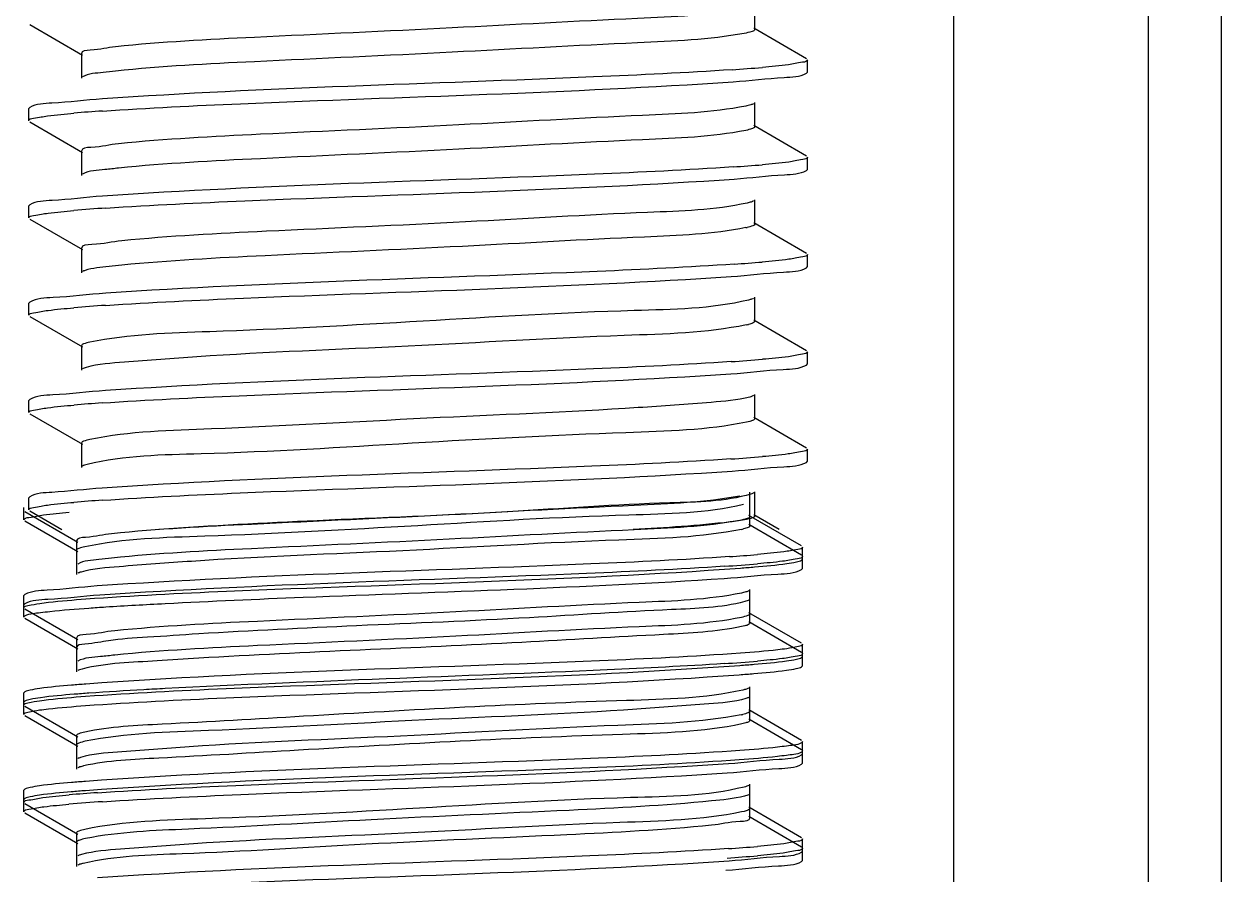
# Model space of a CAD drawing. Extents: x 27938 to 1507990, y 110129 to 923079.
# Drawn here: x 455312.2 to 455605.1, y 382603.8 to 382811.9 of the extents above; entities that cross this region are included whole.
import ezdxf

# ---------------------------------------------------------------- set-up
doc = ezdxf.new("R2010")
doc.units = 0
doc.header["$LTSCALE"] = 1000
doc.header["$MEASUREMENT"] = 0

msp = doc.modelspace()

# ---------------------------------------------------------------- linework, layer by layer
at = {"linetype": 'Continuous'}
for p, q in [((455539.58, 383675.04), (455539.58, 378934.02)), ((455587.2, 383675.04), (455587.2, 378934.02)), ((455605.06, 383675.04), (455605.06, 378934.02)), ((455490.97, 382810.54), (455490.97, 382816.5)), ((455313.58, 382811.77), (455326.5, 382804.29)), ((455503.63, 382803.36), (455490.71, 382810.84)), ((455326.24, 382804.59), (455326.24, 382798.64)), ((455503.86, 382800.12), (455503.86, 382803.1)), ((455503.86, 382800.12), (455503.86, 382803.1)), ((455503.63, 382799.86), (455503.86, 382800.12)), ((455313.58, 382791.46), (455313.35, 382791.19)), ((455313.35, 382788.22), (455313.35, 382791.19)), ((455313.35, 382788.22), (455313.35, 382791.19)), ((455490.97, 382786.73), (455490.97, 382792.68)), ((455313.58, 382787.96), (455326.5, 382780.47)), ((455503.63, 382779.55), (455490.71, 382787.03)), ((455326.24, 382780.78), (455326.24, 382774.82)), ((455503.86, 382776.31), (455503.86, 382779.29)), ((455503.86, 382776.31), (455503.86, 382779.29)), ((455503.63, 382776.05), (455503.86, 382776.31)), ((455490.97, 382762.92), (455490.97, 382768.87)), ((455313.58, 382767.64), (455313.35, 382767.38)), ((455313.35, 382764.41), (455313.35, 382767.38)), ((455313.35, 382764.41), (455313.35, 382767.38)), ((455313.58, 382764.14), (455326.5, 382756.66)), ((455503.63, 382755.74), (455490.71, 382763.22)), ((455326.24, 382756.96), (455326.24, 382751.01)), ((455503.86, 382752.5), (455503.86, 382755.48)), ((455503.86, 382752.5), (455503.86, 382755.48)), ((455503.63, 382752.24), (455503.86, 382752.5)), ((455490.97, 382739.1), (455490.97, 382745.06)), ((455313.58, 382743.83), (455313.35, 382743.57)), ((455313.35, 382740.59), (455313.35, 382743.57)), ((455313.35, 382740.59), (455313.35, 382743.57)), ((455313.58, 382740.33), (455326.5, 382732.85)), ((455503.63, 382731.92), (455490.71, 382739.41)), ((455326.24, 382733.15), (455326.24, 382727.2)), ((455503.86, 382728.69), (455503.86, 382731.66)), ((455503.86, 382728.69), (455503.86, 382731.66)), ((455503.63, 382728.43), (455503.86, 382728.69)), ((455490.97, 382715.29), (455490.97, 382721.24)), ((455313.58, 382720.02), (455313.35, 382719.76)), ((455313.35, 382716.78), (455313.35, 382719.76)), ((455313.35, 382716.78), (455313.35, 382719.76)), ((455313.58, 382716.52), (455326.5, 382709.04)), ((455503.63, 382708.11), (455490.71, 382715.59)), ((455489.76, 382714.64), (455488.95, 382714.45)), ((455326.24, 382709.34), (455326.24, 382703.38)), ((455503.86, 382704.87), (455503.86, 382707.85)), ((455503.63, 382704.61), (455503.86, 382704.87)), ((455313.58, 382696.2), (455313.35, 382695.94)), ((455313.35, 382692.97), (455313.35, 382695.94)), ((455313.35, 382692.97), (455313.35, 382695.94)), ((455489.78, 382691.33), (455489.78, 382697.29)), ((455489.78, 382689.06), (455489.78, 382695.01)), ((455490.97, 382691.48), (455490.97, 382697.43)), ((455312.16, 382690.54), (455312.16, 382693.52)), ((455312.16, 382690.54), (455312.16, 382693.52)), ((455312.39, 382692.56), (455325.31, 382685.08)), ((455313.58, 382692.71), (455321.45, 382688.15)), ((455502.44, 382684.15), (455489.52, 382691.64)), ((455496.98, 382688.15), (455490.71, 382691.78)), ((455312.39, 382690.28), (455325.31, 382682.8)), ((455490.03, 382690.9), (455488.97, 382690.64)), ((455502.44, 382681.87), (455489.52, 382689.36)), ((455325.05, 382685.38), (455325.05, 382679.43)), ((455325.05, 382683.1), (455325.05, 382677.15)), ((455502.67, 382680.92), (455502.67, 382683.89)), ((455502.44, 382680.66), (455502.67, 382680.92)), ((455502.67, 382678.64), (455502.67, 382681.61)), ((455502.67, 382678.64), (455502.67, 382681.61)), ((455502.44, 382678.38), (455502.67, 382678.64)), ((455312.39, 382672.25), (455312.16, 382671.99)), ((455312.16, 382669.01), (455312.16, 382671.99)), ((455312.16, 382669.01), (455312.16, 382671.99)), ((455489.78, 382667.52), (455489.78, 382673.47)), ((455489.78, 382665.24), (455489.78, 382671.2)), ((455312.39, 382669.97), (455312.16, 382669.71)), ((455312.16, 382666.73), (455312.16, 382669.71)), ((455312.16, 382666.73), (455312.16, 382669.71)), ((455312.39, 382668.75), (455325.31, 382661.27)), ((455312.39, 382666.47), (455325.31, 382658.99)), ((455502.44, 382660.34), (455489.52, 382667.82)), ((455502.44, 382658.06), (455489.52, 382665.54)), ((455488.53, 382664.58), (455487.75, 382664.4)), ((455325.05, 382661.57), (455325.05, 382655.62)), ((455502.67, 382657.1), (455502.67, 382660.08)), ((455502.67, 382657.1), (455502.67, 382660.08)), ((455325.05, 382659.29), (455325.05, 382653.34)), ((455502.44, 382656.84), (455502.67, 382657.1)), ((455502.67, 382654.82), (455502.67, 382657.8)), ((455502.67, 382654.82), (455502.67, 382657.8)), ((455502.44, 382654.56), (455502.67, 382654.82)), ((455312.39, 382648.43), (455312.16, 382648.17)), ((455312.16, 382645.2), (455312.16, 382648.17)), ((455312.16, 382645.2), (455312.16, 382648.17)), ((455489.78, 382643.71), (455489.78, 382649.66)), ((455312.39, 382646.16), (455312.16, 382645.89)), ((455312.16, 382642.92), (455312.16, 382645.89)), ((455312.16, 382642.92), (455312.16, 382645.89)), ((455312.39, 382644.94), (455325.31, 382637.45)), ((455489.78, 382641.43), (455489.78, 382647.38)), ((455312.39, 382642.66), (455325.31, 382635.18)), ((455502.44, 382636.53), (455489.52, 382644.01)), ((455488.8, 382640.85), (455487.78, 382640.59)), ((455502.44, 382634.25), (455489.52, 382641.73)), ((455325.05, 382637.76), (455325.05, 382631.8)), ((455502.67, 382633.29), (455502.67, 382636.27)), ((455502.67, 382633.29), (455502.67, 382636.27)), ((455325.05, 382635.48), (455325.05, 382629.52)), ((455502.44, 382633.03), (455502.67, 382633.29)), ((455502.67, 382631.01), (455502.67, 382633.99)), ((455502.67, 382631.01), (455502.67, 382633.99)), ((455502.44, 382630.75), (455502.67, 382631.01)), ((455312.39, 382624.62), (455312.16, 382624.36)), ((455312.16, 382621.38), (455312.16, 382624.36)), ((455312.16, 382621.38), (455312.16, 382624.36)), ((455489.78, 382619.9), (455489.78, 382625.85)), ((455312.39, 382622.34), (455312.16, 382622.08)), ((455312.16, 382619.11), (455312.16, 382622.08)), ((455312.16, 382619.11), (455312.16, 382622.08)), ((455489.78, 382617.62), (455489.78, 382623.57)), ((455312.39, 382621.12), (455325.31, 382613.64)), ((455312.39, 382618.84), (455325.31, 382611.36)), ((455488.37, 382619.19), (455487.72, 382619.05)), ((455502.44, 382612.72), (455489.52, 382620.2)), ((455502.44, 382610.44), (455489.52, 382617.92)), ((455325.05, 382613.94), (455325.05, 382607.99)), ((455325.05, 382611.66), (455325.05, 382605.71)), ((455502.67, 382609.48), (455502.67, 382612.45)), ((455502.67, 382607.2), (455502.67, 382610.18)), ((455502.67, 382607.2), (455502.67, 382610.18)), ((455502.44, 382609.22), (455502.67, 382609.48)), ((455502.44, 382606.94), (455502.67, 382607.2))]:
    msp.add_line(p, q, dxfattribs=at)
for centre, radius, start, end in [((455457.94, 383216.4), 416.6, 273.7824, 274.8062), ((455358.75, 382381.32), 410.18, 93.8281, 94.8033), ((455458.27, 383188.43), 412.43, 273.8103, 274.8058), ((455359.85, 382343.74), 423.99, 93.7358, 94.8048), ((455484.79, 382781.93), 20.28, 281.4289, 282.338), ((455458.62, 383160.33), 408.13, 273.8417, 274.8037), ((455359.74, 382321.33), 422.59, 93.7444, 94.8051), ((455485.43, 382755.16), 17.26, 281.5727, 283.5086), ((455457.65, 383148.69), 420.34, 273.7577, 274.8062), ((455358.63, 382311.46), 408.6, 93.8386, 94.8036), ((455457.52, 383126.52), 421.99, 273.7478, 274.8056), ((455358.73, 382286.39), 409.86, 93.8302, 94.8034), ((455484.16, 382705.49), 17.65, 281.5584, 283.3366), ((455457.44, 383088.66), 408.05, 273.842, 274.8039), ((455455.85, 383106.46), 428.18, 273.7147, 274.7998), ((455455.71, 383084.36), 429.9, 273.7049, 274.7979), ((455483.81, 382661.77), 19.31, 281.4817, 282.6766), ((455359.19, 382191.66), 430.8, 93.6991, 94.7988), ((455357.56, 382214.49), 410.18, 93.8281, 94.8033), ((455457.11, 383021.26), 412.1, 273.8126, 274.8057), ((455456.68, 383024.48), 417.61, 273.7817, 274.8013)]:
    msp.add_arc(centre, radius, start, end, dxfattribs=at)
for points, knots in [([(455488.37, 382815.54), (455479.79, 382813.96), (455455.83, 382813.05), (455415.94, 382810.78), (455373.34, 382808.89), (455345.88, 382807.49), (455334.59, 382806.31)], [0, 0, 0, 0, 0.169916, 0.464788, 0.779028, 1, 1, 1, 1]), ([(455488.37, 382809.59), (455479.79, 382808), (455455.83, 382807.1), (455415.94, 382804.82), (455373.34, 382802.94), (455345.88, 382801.54), (455334.59, 382800.36)], [0, 0, 0, 0, 0.169916, 0.464788, 0.779028, 1, 1, 1, 1]), ([(455490.96, 382810.54), (455490.96, 382810.27), (455489.77, 382809.88), (455489.02, 382809.71), (455488.37, 382809.59)], [0, 0, 0, 0, 0.287813, 1, 1, 1, 1]), ([(455334.59, 382806.31), (455332.5, 382806.09), (455330.53, 382805.47), (455326.24, 382805.35), (455326.24, 382804.59)], [0, 0, 0, 0, 0.733736, 1, 1, 1, 1]), ([(455503.86, 382803.1), (455503.86, 382802.67), (455501.55, 382802.38), (455500.39, 382802.07), (455499.23, 382801.92)], [0, 0, 0, 0, 0.271384, 1, 1, 1, 1]), ([(455334.59, 382800.36), (455333.57, 382800.25), (455330.89, 382799.86), (455327.99, 382799.8), (455326.5, 382798.94)], [0, 0, 0, 0, 0.373853, 1, 1, 1, 1]), ([(455485.43, 382800.7), (455474.13, 382799.94), (455422.77, 382797.48), (455371.35, 382796.28), (455331.35, 382793.56)], [0, 0, 0, 0, 0.220263, 1, 1, 1, 1]), ([(455331.37, 382790.59), (455342.62, 382791.35), (455394.06, 382793.83), (455445.56, 382795.03), (455485.68, 382797.74)], [0, 0, 0, 0, 0.219081, 1, 1, 1, 1]), ([(455485.68, 382797.74), (455489.84, 382798.03), (455495.66, 382798.83), (455502.01, 382798.93), (455503.63, 382799.86)], [0, 0, 0, 0, 0.690508, 1, 1, 1, 1]), ([(455331.35, 382793.56), (455327.24, 382793.28), (455321.47, 382792.48), (455315.18, 382792.38), (455313.58, 382791.46)], [0, 0, 0, 0, 0.690323, 1, 1, 1, 1]), ([(455488.76, 382791.8), (455480.48, 382790.15), (455456.91, 382789.35), (455417.4, 382787), (455374.62, 382785.16), (455346.86, 382783.74), (455335.33, 382782.57)], [0, 0, 0, 0, 0.164798, 0.457724, 0.773903, 1, 1, 1, 1]), ([(455490.7, 382792.38), (455490.48, 382792.25), (455489.83, 382792.04), (455489.17, 382791.89), (455488.76, 382791.8)], [0, 0, 0, 0, 0.388853, 1, 1, 1, 1]), ([(455313.35, 382788.22), (455313.35, 382788.65), (455315.64, 382788.94), (455316.8, 382789.25), (455317.96, 382789.4)], [0, 0, 0, 0, 0.271489, 1, 1, 1, 1]), ([(455488.76, 382785.85), (455480.48, 382784.19), (455456.91, 382783.4), (455417.4, 382781.05), (455374.62, 382779.2), (455346.86, 382777.78), (455335.33, 382776.62)], [0, 0, 0, 0, 0.164798, 0.457724, 0.773903, 1, 1, 1, 1]), ([(455490.96, 382786.73), (455490.96, 382786.49), (455489.97, 382786.11), (455489.32, 382785.96), (455488.76, 382785.85)], [0, 0, 0, 0, 0.292777, 1, 1, 1, 1]), ([(455335.33, 382782.57), (455333.06, 382782.34), (455330.93, 382781.66), (455326.24, 382781.6), (455326.25, 382780.78)], [0, 0, 0, 0, 0.734506, 1, 1, 1, 1]), ([(455335.33, 382776.62), (455334.21, 382776.51), (455331.3, 382776.08), (455328.12, 382776.06), (455326.5, 382775.12)], [0, 0, 0, 0, 0.375724, 1, 1, 1, 1]), ([(455485.68, 382776.91), (455474.4, 382776.14), (455422.96, 382773.67), (455371.46, 382772.48), (455331.37, 382769.75)], [0, 0, 0, 0, 0.219643, 1, 1, 1, 1]), ([(455503.86, 382779.29), (455503.86, 382778.86), (455501.58, 382778.57), (455500.42, 382778.26), (455499.27, 382778.11)], [0, 0, 0, 0, 0.271538, 1, 1, 1, 1]), ([(455332.22, 382766.83), (455343.56, 382767.59), (455394.8, 382770.04), (455446.11, 382771.23), (455485.96, 382773.95)], [0, 0, 0, 0, 0.221375, 1, 1, 1, 1]), ([(455485.96, 382773.95), (455490.05, 382774.23), (455495.79, 382775.02), (455502.03, 382775.13), (455503.63, 382776.05)], [0, 0, 0, 0, 0.690201, 1, 1, 1, 1]), ([(455331.37, 382769.75), (455327.25, 382769.47), (455321.48, 382768.67), (455315.19, 382768.56), (455313.58, 382767.64)], [0, 0, 0, 0, 0.690341, 1, 1, 1, 1]), ([(455489.13, 382768.07), (455481.16, 382766.32), (455457.97, 382765.67), (455418.85, 382763.22), (455375.91, 382761.42), (455347.86, 382759.98), (455336.1, 382758.84)], [0, 0, 0, 0, 0.159658, 0.450626, 0.768754, 1, 1, 1, 1]), ([(455490.7, 382768.57), (455490.51, 382768.46), (455489.99, 382768.27), (455489.45, 382768.14), (455489.13, 382768.07)], [0, 0, 0, 0, 0.39781, 1, 1, 1, 1]), ([(455313.35, 382764.41), (455313.35, 382764.85), (455315.71, 382765.13), (455316.89, 382765.45), (455318.08, 382765.6)], [0, 0, 0, 0, 0.271035, 1, 1, 1, 1]), ([(455488.81, 382762.05), (455480.66, 382760.4), (455457.38, 382759.61), (455418.24, 382757.27), (455375.57, 382755.44), (455347.76, 382754.01), (455336.1, 382752.88)], [0, 0, 0, 0, 0.163103, 0.454144, 0.77037, 1, 1, 1, 1]), ([(455490.96, 382762.92), (455490.96, 382762.71), (455490.16, 382762.35), (455489.6, 382762.22), (455489.13, 382762.11)], [0, 0, 0, 0, 0.298854, 1, 1, 1, 1]), ([(455336.1, 382758.84), (455333.64, 382758.6), (455331.34, 382757.84), (455326.24, 382757.85), (455326.25, 382756.96)], [0, 0, 0, 0, 0.735116, 1, 1, 1, 1]), ([(455485.96, 382753.11), (455474.8, 382752.35), (455423.55, 382749.88), (455372.25, 382748.66), (455332.22, 382746)], [0, 0, 0, 0, 0.2181, 1, 1, 1, 1]), ([(455503.86, 382755.48), (455503.86, 382755.04), (455501.58, 382754.76), (455500.43, 382754.45), (455499.29, 382754.3)], [0, 0, 0, 0, 0.271601, 1, 1, 1, 1]), ([(455327.12, 382751.56), (455327, 382751.53), (455326.79, 382751.45), (455326.59, 382751.36), (455326.5, 382751.31)], [0, 0, 0, 0, 0.563324, 1, 1, 1, 1]), ([(455336.1, 382752.88), (455335.06, 382752.78), (455332.06, 382752.44), (455329.01, 382752.16), (455327.12, 382751.56)], [0, 0, 0, 0, 0.345444, 1, 1, 1, 1]), ([(455485.19, 382750.09), (455489.46, 382750.37), (455495.44, 382751.2), (455501.97, 382751.28), (455503.63, 382752.24)], [0, 0, 0, 0, 0.690998, 1, 1, 1, 1]), ([(455332.14, 382743.01), (455343.37, 382743.76), (455394.39, 382746.21), (455445.47, 382747.43), (455485.19, 382750.09)], [0, 0, 0, 0, 0.220392, 1, 1, 1, 1]), ([(455332.22, 382746), (455327.9, 382745.71), (455321.86, 382744.87), (455315.26, 382744.79), (455313.58, 382743.83)], [0, 0, 0, 0, 0.691204, 1, 1, 1, 1]), ([(455489.46, 382744.33), (455480.36, 382742.13), (455453.48, 382741.82), (455409.67, 382739.09), (455365.31, 382736.64), (455337.88, 382736), (455328.25, 382733.99)], [0, 0, 0, 0, 0.173919, 0.493974, 0.817428, 1, 1, 1, 1]), ([(455490.7, 382744.76), (455490.55, 382744.67), (455490.14, 382744.51), (455489.71, 382744.39), (455489.46, 382744.33)], [0, 0, 0, 0, 0.408003, 1, 1, 1, 1]), ([(455313.35, 382740.59), (455313.35, 382741.04), (455315.7, 382741.31), (455316.88, 382741.64), (455318.06, 382741.79)], [0, 0, 0, 0, 0.271101, 1, 1, 1, 1]), ([(455490.96, 382739.1), (455490.96, 382738.93), (455490.33, 382738.59), (455489.84, 382738.47), (455489.46, 382738.38)], [0, 0, 0, 0, 0.306365, 1, 1, 1, 1]), ([(455488.89, 382738.25), (455479.09, 382736.23), (455451.28, 382735.63), (455406.61, 382732.82), (455365.74, 382731.38), (455339.55, 382729.33), (455330.41, 382728.67), (455327.38, 382727.83)], [0, 0, 0, 0, 0.185394, 0.511906, 0.831666, 0.941677, 1, 1, 1, 1]), ([(455328.25, 382733.99), (455327.74, 382733.88), (455327.14, 382733.75), (455326.25, 382733.37), (455326.25, 382733.15)], [0, 0, 0, 0, 0.705027, 1, 1, 1, 1]), ([(455503.86, 382731.66), (455503.86, 382731.22), (455501.53, 382730.94), (455500.36, 382730.62), (455499.19, 382730.47)], [0, 0, 0, 0, 0.271246, 1, 1, 1, 1]), ([(455327.38, 382727.83), (455327.21, 382727.78), (455326.91, 382727.69), (455326.62, 382727.57), (455326.5, 382727.5)], [0, 0, 0, 0, 0.577171, 1, 1, 1, 1]), ([(455485.19, 382729.25), (455473.98, 382728.5), (455422.97, 382726.05), (455371.89, 382724.83), (455332.14, 382722.18)], [0, 0, 0, 0, 0.219978, 1, 1, 1, 1]), ([(455485.1, 382726.27), (455489.39, 382726.55), (455495.4, 382727.39), (455501.96, 382727.47), (455503.63, 382728.43)], [0, 0, 0, 0, 0.691085, 1, 1, 1, 1]), ([(455331.27, 382719.14), (455342.45, 382719.9), (455393.73, 382722.38), (455445.06, 382723.59), (455485.1, 382726.27)], [0, 0, 0, 0, 0.218278, 1, 1, 1, 1]), ([(455332.14, 382722.18), (455327.84, 382721.89), (455321.82, 382721.06), (455315.25, 382720.98), (455313.58, 382720.02)], [0, 0, 0, 0, 0.691128, 1, 1, 1, 1]), ([(455490.7, 382720.94), (455490.58, 382720.87), (455490.27, 382720.74), (455489.95, 382720.65), (455489.76, 382720.59)], [0, 0, 0, 0, 0.419644, 1, 1, 1, 1]), ([(455313.35, 382716.78), (455313.35, 382717.21), (455315.63, 382717.5), (455316.78, 382717.81), (455317.93, 382717.96)], [0, 0, 0, 0, 0.271575, 1, 1, 1, 1]), ([(455489.76, 382720.59), (455486.69, 382719.77), (455477.5, 382719.09), (455451.25, 382717.06), (455410.39, 382715.61), (455365.8, 382712.81), (455338.06, 382712.21), (455328.3, 382710.19)], [0, 0, 0, 0, 0.059025, 0.169477, 0.489312, 0.815208, 1, 1, 1, 1]), ([(455490.96, 382715.29), (455490.96, 382715.14), (455490.47, 382714.83), (455490.07, 382714.72), (455489.76, 382714.64)], [0, 0, 0, 0, 0.315715, 1, 1, 1, 1]), ([(455488.95, 382714.45), (455479.29, 382712.43), (455451.79, 382711.79), (455407.34, 382709.36), (455363.56, 382706.58), (455336.71, 382706.33), (455327.67, 382704.09)], [0, 0, 0, 0, 0.183095, 0.50716, 0.827184, 1, 1, 1, 1]), ([(455328.3, 382710.19), (455327.78, 382710.08), (455327.16, 382709.94), (455326.25, 382709.56), (455326.25, 382709.34)], [0, 0, 0, 0, 0.705588, 1, 1, 1, 1]), ([(455503.86, 382707.85), (455503.86, 382707.41), (455501.52, 382707.13), (455500.34, 382706.81), (455499.16, 382706.66)], [0, 0, 0, 0, 0.271149, 1, 1, 1, 1]), ([(455327.67, 382704.09), (455327.44, 382704.03), (455327.04, 382703.92), (455326.65, 382703.77), (455326.51, 382703.69)], [0, 0, 0, 0, 0.589215, 1, 1, 1, 1]), ([(455485.1, 382705.43), (455473.78, 382704.67), (455422.5, 382702.22), (455371.16, 382701.02), (455331.27, 382698.31)], [0, 0, 0, 0, 0.221088, 1, 1, 1, 1]), ([(455485.42, 382702.47), (455489.63, 382702.76), (455495.54, 382703.58), (455501.99, 382703.67), (455503.63, 382704.61)], [0, 0, 0, 0, 0.690779, 1, 1, 1, 1]), ([(455331.35, 382695.33), (455342.57, 382696.1), (455393.93, 382698.57), (455445.34, 382699.78), (455485.42, 382702.47)], [0, 0, 0, 0, 0.218769, 1, 1, 1, 1]), ([(455331.27, 382698.31), (455327.18, 382698.03), (455321.44, 382697.23), (455315.18, 382697.12), (455313.58, 382696.2)], [0, 0, 0, 0, 0.690244, 1, 1, 1, 1]), ([(455487.3, 382696.36), (455478.81, 382694.75), (455454.97, 382693.88), (455415.2, 382691.58), (455372.54, 382689.71), (455344.98, 382688.3), (455333.62, 382687.13)], [0, 0, 0, 0, 0.168355, 0.462634, 0.777465, 1, 1, 1, 1]), ([(455490.03, 382696.86), (455483.67, 382694.92), (455463.45, 382694.8), (455428.32, 382692.08), (455386.53, 382690.55), (455358.07, 382689.08), (455345.17, 382688.15)], [0, 0, 0, 0, 0.137438, 0.410761, 0.732679, 1, 1, 1, 1]), ([(455490.71, 382697.13), (455490.61, 382697.08), (455490.39, 382696.98), (455490.16, 382696.9), (455490.03, 382696.86)], [0, 0, 0, 0, 0.433013, 1, 1, 1, 1]), ([(455312.16, 382690.54), (455312.16, 382690.99), (455314.55, 382691.27), (455315.74, 382691.6), (455316.94, 382691.75)], [0, 0, 0, 0, 0.270914, 1, 1, 1, 1]), ([(455313.35, 382692.97), (455313.35, 382693.4), (455315.64, 382693.69), (455316.8, 382694), (455317.95, 382694.15)], [0, 0, 0, 0, 0.271506, 1, 1, 1, 1]), ([(455488.23, 382694.27), (455479.09, 382692.09), (455452.19, 382691.75), (455408.37, 382689.04), (455364.06, 382686.59), (455336.67, 382685.95), (455327.06, 382683.94)], [0, 0, 0, 0, 0.174525, 0.494592, 0.817709, 1, 1, 1, 1]), ([(455487.3, 382690.4), (455478.81, 382688.8), (455454.97, 382687.92), (455415.2, 382685.63), (455372.54, 382683.75), (455344.98, 382682.35), (455333.62, 382681.17)], [0, 0, 0, 0, 0.168355, 0.462634, 0.777465, 1, 1, 1, 1]), ([(455488.97, 382690.64), (455487.64, 382690.36), (455478.41, 382689.14), (455469.11, 382688.62), (455461.19, 382688.15)], [0, 0, 0, 0, 0.146271, 1, 1, 1, 1]), ([(455489.78, 382691.33), (455489.77, 382691.08), (455488.64, 382690.69), (455487.93, 382690.52), (455487.3, 382690.4)], [0, 0, 0, 0, 0.289227, 1, 1, 1, 1]), ([(455489.77, 382689.06), (455489.77, 382688.88), (455489.12, 382688.53), (455488.62, 382688.41), (455488.23, 382688.32)], [0, 0, 0, 0, 0.305231, 1, 1, 1, 1]), ([(455490.96, 382691.48), (455490.96, 382691.35), (455490.6, 382691.08), (455490.27, 382690.98), (455490.03, 382690.9)], [0, 0, 0, 0, 0.327438, 1, 1, 1, 1]), ([(455333.62, 382687.13), (455331.48, 382686.9), (455329.46, 382686.26), (455325.05, 382686.16), (455325.06, 382685.38)], [0, 0, 0, 0, 0.733984, 1, 1, 1, 1]), ([(455487.69, 382688.2), (455477.87, 382686.18), (455450.02, 382685.57), (455405.31, 382682.76), (455364.42, 382681.34), (455338.27, 382679.27), (455329.16, 382678.62), (455326.15, 382677.77)], [0, 0, 0, 0, 0.185736, 0.512591, 0.832304, 0.942068, 1, 1, 1, 1]), ([(455327.06, 382683.94), (455326.55, 382683.83), (455325.95, 382683.7), (455325.06, 382683.32), (455325.06, 382683.1)], [0, 0, 0, 0, 0.704981, 1, 1, 1, 1]), ([(455502.67, 382683.89), (455502.67, 382683.46), (455500.4, 382683.18), (455499.25, 382682.86), (455498.1, 382682.71)], [0, 0, 0, 0, 0.271618, 1, 1, 1, 1]), ([(455333.62, 382681.17), (455332.58, 382681.06), (455329.83, 382680.66), (455326.84, 382680.61), (455325.31, 382679.73)], [0, 0, 0, 0, 0.374443, 1, 1, 1, 1]), ([(455484.78, 382681.53), (455473.5, 382680.76), (455421.93, 382678.28), (455370.3, 382677.09), (455330.08, 382674.35)], [0, 0, 0, 0, 0.219056, 1, 1, 1, 1]), ([(455502.67, 382681.61), (455502.67, 382681.16), (455500.24, 382680.89), (455499.02, 382680.55), (455497.8, 382680.4)], [0, 0, 0, 0, 0.270633, 1, 1, 1, 1]), ([(455498.78, 382679.83), (455499.58, 382679.94), (455500.8, 382680.16), (455502.05, 382680.43), (455502.44, 382680.66)], [0, 0, 0, 0, 0.643343, 1, 1, 1, 1]), ([(455326.15, 382677.77), (455325.99, 382677.72), (455325.7, 382677.63), (455325.43, 382677.51), (455325.32, 382677.45)], [0, 0, 0, 0, 0.575377, 1, 1, 1, 1]), ([(455327.3, 382671.18), (455338.77, 382672.02), (455392.15, 382674.62), (455445.62, 382675.68), (455487.45, 382678.74)], [0, 0, 0, 0, 0.215167, 1, 1, 1, 1]), ([(455483.59, 382679.17), (455472.34, 382678.43), (455421.39, 382675.99), (455370.39, 382674.77), (455330.76, 382672.12)], [0, 0, 0, 0, 0.221096, 1, 1, 1, 1]), ([(455483.49, 382676.19), (455487.88, 382676.48), (455494.03, 382677.33), (455500.74, 382677.4), (455502.44, 382678.38)], [0, 0, 0, 0, 0.691433, 1, 1, 1, 1]), ([(455487.45, 382678.74), (455488.62, 382678.83), (455492.4, 382679.13), (455496.18, 382679.46), (455498.78, 382679.83)], [0, 0, 0, 0, 0.307404, 1, 1, 1, 1]), ([(455330.08, 382674.35), (455325.99, 382674.07), (455320.25, 382673.27), (455313.99, 382673.16), (455312.39, 382672.25)], [0, 0, 0, 0, 0.69024, 1, 1, 1, 1]), ([(455346.7, 382670.07), (455357.95, 382670.65), (455403.55, 382672.67), (455449.19, 382673.92), (455483.49, 382676.19)], [0, 0, 0, 0, 0.246725, 1, 1, 1, 1]), ([(455330.76, 382672.12), (455326.5, 382671.83), (455320.55, 382671.01), (455314.05, 382670.92), (455312.39, 382669.97)], [0, 0, 0, 0, 0.690899, 1, 1, 1, 1]), ([(455316.02, 382670.09), (455316.74, 382670.19), (455320.49, 382670.65), (455324.25, 382670.95), (455327.3, 382671.18)], [0, 0, 0, 0, 0.191294, 1, 1, 1, 1]), ([(455487.69, 382672.62), (455479.5, 382670.94), (455456.05, 382670.18), (455416.65, 382667.8), (455373.83, 382665.97), (455345.97, 382664.54), (455334.37, 382663.39)], [0, 0, 0, 0, 0.163231, 0.45556, 0.772333, 1, 1, 1, 1]), ([(455489.51, 382673.17), (455489.3, 382673.05), (455488.69, 382672.84), (455488.07, 382672.7), (455487.69, 382672.62)], [0, 0, 0, 0, 0.391472, 1, 1, 1, 1]), ([(455312.16, 382669.01), (455312.16, 382669.38), (455314.06, 382669.7), (455315.05, 382669.96), (455316.02, 382670.09)], [0, 0, 0, 0, 0.274518, 1, 1, 1, 1]), ([(455316.23, 382667.84), (455316.98, 382667.95), (455320.92, 382668.42), (455324.88, 382668.72), (455328.08, 382668.95)], [0, 0, 0, 0, 0.191301, 1, 1, 1, 1]), ([(455328.08, 382668.95), (455329.44, 382669.05), (455335.65, 382669.47), (455341.85, 382669.81), (455346.7, 382670.07)], [0, 0, 0, 0, 0.219258, 1, 1, 1, 1]), ([(455488.53, 382670.54), (455482.72, 382668.99), (455464.93, 382668.48), (455433.4, 382666.24), (455394.76, 382664.73), (455367.79, 382663.39), (455354.92, 382662.62)], [0, 0, 0, 0, 0.134666, 0.394603, 0.711038, 1, 1, 1, 1]), ([(455489.52, 382670.89), (455489.39, 382670.82), (455489.06, 382670.69), (455488.73, 382670.59), (455488.53, 382670.54)], [0, 0, 0, 0, 0.417945, 1, 1, 1, 1]), ([(455312.16, 382666.73), (455312.16, 382666.86), (455313.62, 382667.76), (455314.94, 382667.66), (455316.23, 382667.84)], [0, 0, 0, 0, 0.088423, 1, 1, 1, 1]), ([(455487.69, 382666.67), (455479.5, 382664.98), (455456.05, 382664.23), (455416.65, 382661.85), (455373.83, 382660.02), (455345.97, 382658.59), (455334.37, 382657.44)], [0, 0, 0, 0, 0.163231, 0.45556, 0.772333, 1, 1, 1, 1]), ([(455489.78, 382667.52), (455489.77, 382667.3), (455488.84, 382666.92), (455488.22, 382666.78), (455487.69, 382666.67)], [0, 0, 0, 0, 0.294502, 1, 1, 1, 1]), ([(455489.77, 382665.24), (455489.77, 382665.09), (455489.27, 382664.77), (455488.85, 382664.67), (455488.53, 382664.58)], [0, 0, 0, 0, 0.314301, 1, 1, 1, 1]), ([(455334.37, 382663.39), (455332.05, 382663.16), (455329.86, 382662.45), (455325.05, 382662.41), (455325.06, 382661.57)], [0, 0, 0, 0, 0.734699, 1, 1, 1, 1]), ([(455354.92, 382662.62), (455350.73, 382662.37), (455343.59, 382661.83), (455333.62, 382661.28), (455329.02, 382660.18), (455325.06, 382660.01), (455325.06, 382659.29)], [0, 0, 0, 0, 0.417623, 0.73271, 0.928797, 1, 1, 1, 1]), ([(455487.75, 382664.4), (455481.49, 382663.1), (455463.45, 382662.26), (455419.25, 382659.52), (455381.26, 382658.24), (455354.92, 382656.67)], [0, 0, 0, 0, 0.144135, 0.405017, 1, 1, 1, 1]), ([(455502.67, 382660.08), (455502.67, 382659.71), (455500.76, 382659.39), (455499.76, 382659.13), (455498.78, 382658.99)], [0, 0, 0, 0, 0.274374, 1, 1, 1, 1]), ([(455334.37, 382657.44), (455333.23, 382657.32), (455330.23, 382656.89), (455326.97, 382656.88), (455325.32, 382655.92)], [0, 0, 0, 0, 0.376256, 1, 1, 1, 1]), ([(455354.92, 382656.67), (455351.53, 382656.47), (455342.04, 382655.73), (455332.39, 382655.53), (455326.44, 382654.03)], [0, 0, 0, 0, 0.356375, 1, 1, 1, 1]), ([(455487.45, 382657.91), (455475.97, 382657.07), (455422.58, 382654.46), (455369.11, 382653.42), (455327.3, 382650.34)], [0, 0, 0, 0, 0.215475, 1, 1, 1, 1]), ([(455498.78, 382658.99), (455498.06, 382658.89), (455494.3, 382658.43), (455490.51, 382658.13), (455487.45, 382657.91)], [0, 0, 0, 0, 0.191409, 1, 1, 1, 1]), ([(455502.67, 382657.8), (455502.67, 382657.34), (455500.21, 382657.07), (455498.98, 382656.73), (455497.75, 382656.58)], [0, 0, 0, 0, 0.270505, 1, 1, 1, 1]), ([(455498.74, 382656.01), (455499.55, 382656.12), (455500.78, 382656.34), (455502.05, 382656.62), (455502.44, 382656.84)], [0, 0, 0, 0, 0.643758, 1, 1, 1, 1]), ([(455326.44, 382654.03), (455326.21, 382653.98), (455325.83, 382653.87), (455325.46, 382653.72), (455325.32, 382653.64)], [0, 0, 0, 0, 0.58755, 1, 1, 1, 1]), ([(455327.25, 382647.36), (455338.7, 382648.2), (455392.06, 382650.81), (455445.49, 382651.87), (455487.32, 382654.92)], [0, 0, 0, 0, 0.214881, 1, 1, 1, 1]), ([(455483.49, 382655.35), (455473.95, 382654.72), (455428.36, 382652.49), (455382.73, 382651.09), (455346.7, 382649.23)], [0, 0, 0, 0, 0.209609, 1, 1, 1, 1]), ([(455487.19, 382652.63), (455488.38, 382652.72), (455492.22, 382653.02), (455496.06, 382653.36), (455498.71, 382653.73)], [0, 0, 0, 0, 0.307278, 1, 1, 1, 1]), ([(455487.32, 382654.92), (455488.49, 382655.01), (455492.31, 382655.31), (455496.12, 382655.64), (455498.74, 382656.01)], [0, 0, 0, 0, 0.307307, 1, 1, 1, 1]), ([(455498.71, 382653.73), (455499.52, 382653.84), (455500.77, 382654.06), (455502.05, 382654.34), (455502.44, 382654.56)], [0, 0, 0, 0, 0.644096, 1, 1, 1, 1]), ([(455327.21, 382645.08), (455338.64, 382645.92), (455391.97, 382648.52), (455445.38, 382649.59), (455487.19, 382652.63)], [0, 0, 0, 0, 0.21463, 1, 1, 1, 1]), ([(455316.02, 382649.26), (455315.23, 382649.14), (455314.02, 382648.93), (455312.78, 382648.66), (455312.39, 382648.43)], [0, 0, 0, 0, 0.643047, 1, 1, 1, 1]), ([(455327.3, 382650.34), (455326.14, 382650.25), (455322.38, 382649.96), (455318.61, 382649.62), (455316.02, 382649.26)], [0, 0, 0, 0, 0.307527, 1, 1, 1, 1]), ([(455328.08, 382648.12), (455326.86, 382648.03), (455322.91, 382647.73), (455318.95, 382647.38), (455316.23, 382647.01)], [0, 0, 0, 0, 0.307563, 1, 1, 1, 1]), ([(455488.04, 382648.88), (455478.76, 382646.79), (455442.59, 382646.06), (455395.38, 382643.32), (455351.24, 382640.74), (455333.27, 382639.9), (455327.05, 382638.59)], [0, 0, 0, 0, 0.176934, 0.667357, 0.8818, 1, 1, 1, 1]), ([(455346.7, 382649.23), (455344.97, 382649.14), (455338.76, 382648.81), (455332.55, 382648.44), (455328.08, 382648.12)], [0, 0, 0, 0, 0.279122, 1, 1, 1, 1]), ([(455489.52, 382649.36), (455489.34, 382649.26), (455488.85, 382649.08), (455488.35, 382648.95), (455488.04, 382648.88)], [0, 0, 0, 0, 0.400787, 1, 1, 1, 1]), ([(455312.16, 382645.2), (455312.16, 382645.57), (455314.05, 382645.89), (455315.04, 382646.14), (455316.01, 382646.28)], [0, 0, 0, 0, 0.274578, 1, 1, 1, 1]), ([(455316.23, 382647.01), (455315.39, 382646.89), (455314.11, 382646.67), (455312.8, 382646.39), (455312.39, 382646.16)], [0, 0, 0, 0, 0.645001, 1, 1, 1, 1]), ([(455316, 382644), (455316.71, 382644.1), (455320.44, 382644.56), (455324.18, 382644.85), (455327.21, 382645.08)], [0, 0, 0, 0, 0.191274, 1, 1, 1, 1]), ([(455316.01, 382646.28), (455316.72, 382646.38), (455320.46, 382646.84), (455324.21, 382647.14), (455327.25, 382647.36)], [0, 0, 0, 0, 0.191288, 1, 1, 1, 1]), ([(455488.8, 382646.8), (455485.87, 382645.92), (455476.85, 382645.31), (455450.83, 382643.2), (455409.9, 382641.79), (455365.05, 382638.98), (455337.07, 382638.36), (455327.17, 382636.34)], [0, 0, 0, 0, 0.056631, 0.165562, 0.48509, 0.813078, 1, 1, 1, 1]), ([(455489.52, 382647.08), (455489.42, 382647.03), (455489.18, 382646.92), (455488.94, 382646.84), (455488.8, 382646.8)], [0, 0, 0, 0, 0.430757, 1, 1, 1, 1]), ([(455312.16, 382642.92), (455312.16, 382643.29), (455314.04, 382643.61), (455315.04, 382643.86), (455316, 382644)], [0, 0, 0, 0, 0.274628, 1, 1, 1, 1]), ([(455487.65, 382642.85), (455477.75, 382640.83), (455449.73, 382640.21), (455404.85, 382637.39), (455363.91, 382635.99), (455337.92, 382633.87), (455328.92, 382633.26), (455326.01, 382632.38)], [0, 0, 0, 0, 0.18717, 0.515415, 0.834912, 0.94366, 1, 1, 1, 1]), ([(455489.78, 382643.71), (455489.77, 382643.51), (455489.02, 382643.16), (455488.48, 382643.03), (455488.04, 382642.93)], [0, 0, 0, 0, 0.30098, 1, 1, 1, 1]), ([(455487.78, 382640.59), (455478.23, 382638.59), (455441.79, 382637.67), (455394.32, 382635.1), (455350.45, 382632.41), (455332.77, 382631.66), (455326.76, 382630.3)], [0, 0, 0, 0, 0.181368, 0.673276, 0.885489, 1, 1, 1, 1]), ([(455489.77, 382641.43), (455489.78, 382641.3), (455489.4, 382641.02), (455489.05, 382640.92), (455488.8, 382640.85)], [0, 0, 0, 0, 0.32566, 1, 1, 1, 1]), ([(455327.05, 382638.59), (455326.54, 382638.48), (455325.94, 382638.35), (455325.06, 382637.97), (455325.06, 382637.76)], [0, 0, 0, 0, 0.704878, 1, 1, 1, 1]), ([(455327.17, 382636.34), (455326.64, 382636.23), (455326.01, 382636.09), (455325.06, 382635.7), (455325.06, 382635.48)], [0, 0, 0, 0, 0.706338, 1, 1, 1, 1]), ([(455502.67, 382636.27), (455502.67, 382636.14), (455501.27, 382635.26), (455499.98, 382635.35), (455498.74, 382635.18)], [0, 0, 0, 0, 0.08904, 1, 1, 1, 1]), ([(455487.32, 382634.09), (455475.82, 382633.25), (455422.46, 382630.65), (455369.02, 382629.6), (455327.25, 382626.52)], [0, 0, 0, 0, 0.215876, 1, 1, 1, 1]), ([(455484.51, 382630.91), (455488.66, 382631.19), (455494.48, 382632), (455500.82, 382632.1), (455502.44, 382633.03)], [0, 0, 0, 0, 0.690486, 1, 1, 1, 1]), ([(455498.74, 382635.18), (455498.02, 382635.07), (455494.22, 382634.61), (455490.4, 382634.31), (455487.32, 382634.09)], [0, 0, 0, 0, 0.191489, 1, 1, 1, 1]), ([(455502.67, 382633.99), (455502.67, 382633.86), (455501.26, 382632.98), (455499.96, 382633.07), (455498.71, 382632.89)], [0, 0, 0, 0, 0.088878, 1, 1, 1, 1]), ([(455326.01, 382632.38), (455325.87, 382632.34), (455325.64, 382632.26), (455325.41, 382632.16), (455325.32, 382632.1)], [0, 0, 0, 0, 0.567761, 1, 1, 1, 1]), ([(455326.76, 382630.3), (455326.46, 382630.23), (455325.97, 382630.1), (455325.49, 382629.93), (455325.32, 382629.83)], [0, 0, 0, 0, 0.598372, 1, 1, 1, 1]), ([(455487.19, 382631.8), (455475.68, 382630.96), (455422.35, 382628.36), (455368.94, 382627.32), (455327.21, 382624.24)], [0, 0, 0, 0, 0.216262, 1, 1, 1, 1]), ([(455330.18, 382623.75), (455341.44, 382624.52), (455392.88, 382627), (455444.39, 382628.19), (455484.51, 382630.91)], [0, 0, 0, 0, 0.219101, 1, 1, 1, 1]), ([(455484.22, 382628.61), (455488.44, 382628.9), (455494.35, 382629.72), (455500.8, 382629.81), (455502.44, 382630.75)], [0, 0, 0, 0, 0.69074, 1, 1, 1, 1]), ([(455498.71, 382632.89), (455497.98, 382632.79), (455494.15, 382632.33), (455490.3, 382632.02), (455487.19, 382631.8)], [0, 0, 0, 0, 0.191503, 1, 1, 1, 1]), ([(455331.4, 382621.56), (455342.67, 382622.3), (455393.62, 382624.74), (455444.62, 382625.95), (455484.22, 382628.61)], [0, 0, 0, 0, 0.221595, 1, 1, 1, 1]), ([(455316.01, 382625.44), (455315.22, 382625.33), (455314.01, 382625.12), (455312.78, 382624.84), (455312.39, 382624.62)], [0, 0, 0, 0, 0.642914, 1, 1, 1, 1]), ([(455327.21, 382624.24), (455326.06, 382624.16), (455322.32, 382623.86), (455318.57, 382623.53), (455316, 382623.16)], [0, 0, 0, 0, 0.307554, 1, 1, 1, 1]), ([(455327.25, 382626.52), (455326.1, 382626.44), (455322.34, 382626.14), (455318.59, 382625.81), (455316.01, 382625.44)], [0, 0, 0, 0, 0.307545, 1, 1, 1, 1]), ([(455488.37, 382625.15), (455479.34, 382622.89), (455452.5, 382622.67), (455408.72, 382619.88), (455364.26, 382617.44), (455336.74, 382616.8), (455327.08, 382614.78)], [0, 0, 0, 0, 0.172561, 0.492576, 0.816781, 1, 1, 1, 1]), ([(455489.52, 382625.55), (455489.37, 382625.46), (455488.99, 382625.31), (455488.6, 382625.2), (455488.37, 382625.15)], [0, 0, 0, 0, 0.411412, 1, 1, 1, 1]), ([(455312.16, 382621.38), (455312.16, 382621.82), (455314.46, 382622.1), (455315.61, 382622.42), (455316.77, 382622.57)], [0, 0, 0, 0, 0.27149, 1, 1, 1, 1]), ([(455316, 382623.16), (455315.21, 382623.05), (455314.01, 382622.84), (455312.77, 382622.56), (455312.39, 382622.34)], [0, 0, 0, 0, 0.642806, 1, 1, 1, 1]), ([(455480.4, 382621.74), (455468.83, 382620.6), (455441.06, 382619.17), (455398.35, 382617.33), (455358.98, 382614.99), (455335.51, 382614.19), (455327.26, 382612.54)], [0, 0, 0, 0, 0.227338, 0.543381, 0.835579, 1, 1, 1, 1]), ([(455489.52, 382623.27), (455489.19, 382623.08), (455486.16, 382622.27), (455483.09, 382622.01), (455480.4, 382621.74)], [0, 0, 0, 0, 0.122773, 1, 1, 1, 1]), ([(455312.16, 382619.11), (455312.16, 382619.57), (455314.62, 382619.83), (455315.84, 382620.17), (455317.07, 382620.33)], [0, 0, 0, 0, 0.270512, 1, 1, 1, 1]), ([(455487.72, 382619.05), (455477.97, 382617.03), (455450.25, 382616.43), (455405.67, 382613.63), (455364.83, 382612.18), (455338.56, 382610.14), (455329.36, 382609.47), (455326.28, 382608.64)], [0, 0, 0, 0, 0.184655, 0.51041, 0.830262, 0.940815, 1, 1, 1, 1]), ([(455489.78, 382619.9), (455489.78, 382619.73), (455489.18, 382619.4), (455488.73, 382619.28), (455488.37, 382619.19)], [0, 0, 0, 0, 0.309013, 1, 1, 1, 1]), ([(455480.4, 382615.79), (455468.63, 382614.62), (455440.42, 382613.18), (455397.19, 382611.38), (455357.88, 382608.84), (455334.58, 382608.3), (455326.69, 382606.47)], [0, 0, 0, 0, 0.230362, 0.549996, 0.842071, 1, 1, 1, 1]), ([(455489.78, 382617.62), (455489.78, 382616.77), (455484.94, 382616.74), (455482.74, 382616.02), (455480.4, 382615.79)], [0, 0, 0, 0, 0.265249, 1, 1, 1, 1]), ([(455327.08, 382614.78), (455326.56, 382614.68), (455325.96, 382614.54), (455325.06, 382614.16), (455325.06, 382613.94)], [0, 0, 0, 0, 0.705158, 1, 1, 1, 1]), ([(455327.26, 382612.54), (455326.7, 382612.43), (455326.05, 382612.28), (455325.06, 382611.9), (455325.06, 382611.66)], [0, 0, 0, 0, 0.707444, 1, 1, 1, 1]), ([(455484.51, 382610.08), (455473.23, 382609.31), (455421.79, 382606.84), (455370.28, 382605.64), (455330.18, 382602.92)], [0, 0, 0, 0, 0.219594, 1, 1, 1, 1]), ([(455502.67, 382610.18), (455502.67, 382609.73), (455500.31, 382609.45), (455499.12, 382609.13), (455497.93, 382608.98)], [0, 0, 0, 0, 0.271056, 1, 1, 1, 1]), ([(455502.67, 382612.45), (455502.67, 382612.02), (455500.39, 382611.74), (455499.24, 382611.42), (455498.09, 382611.27)], [0, 0, 0, 0, 0.271549, 1, 1, 1, 1]), ([(455326.28, 382608.64), (455326.09, 382608.59), (455325.76, 382608.49), (455325.44, 382608.36), (455325.32, 382608.29)], [0, 0, 0, 0, 0.581026, 1, 1, 1, 1]), ([(455330.15, 382599.94), (455341.43, 382600.71), (455392.94, 382603.19), (455444.51, 382604.38), (455484.68, 382607.11)], [0, 0, 0, 0, 0.219208, 1, 1, 1, 1]), ([(455483.9, 382604.78), (455488.2, 382605.07), (455494.21, 382605.9), (455500.77, 382605.98), (455502.44, 382606.94)], [0, 0, 0, 0, 0.69105, 1, 1, 1, 1]), ([(455484.68, 382607.11), (455488.79, 382607.39), (455494.56, 382608.19), (455500.84, 382608.3), (455502.44, 382609.22)], [0, 0, 0, 0, 0.690306, 1, 1, 1, 1]), ([(455326.69, 382606.47), (455326.41, 382606.4), (455325.94, 382606.28), (455325.49, 382606.11), (455325.32, 382606.01)], [0, 0, 0, 0, 0.595892, 1, 1, 1, 1])]:
    msp.add_open_spline(points, degree=3, knots=knots, dxfattribs=at)
for points in [[(455499.23, 382801.92), (455497.11, 382801.64), (455494.98, 382801.44), (455492.85, 382801.26)], [(455317.96, 382789.4), (455320.1, 382789.68), (455322.25, 382789.88), (455324.41, 382790.06)], [(455499.27, 382778.11), (455497.13, 382777.83), (455494.98, 382777.63), (455492.83, 382777.45)], [(455318.08, 382765.6), (455320.16, 382765.87), (455322.25, 382766.06), (455324.34, 382766.24)], [(455499.29, 382754.3), (455497.13, 382754.02), (455494.96, 382753.82), (455492.8, 382753.63)], [(455318.06, 382741.79), (455320.15, 382742.06), (455322.24, 382742.25), (455324.34, 382742.43)], [(455499.19, 382730.47), (455497.09, 382730.2), (455494.98, 382730), (455492.87, 382729.82)], [(455317.93, 382717.96), (455320.09, 382718.24), (455322.25, 382718.44), (455324.41, 382718.62)], [(455499.16, 382706.66), (455497.07, 382706.39), (455494.97, 382706.19), (455492.87, 382706.01)], [(455317.95, 382694.15), (455320.1, 382694.43), (455322.25, 382694.63), (455324.41, 382694.81)], [(455316.94, 382691.75), (455319.02, 382692.01), (455321.1, 382692.21), (455323.19, 382692.39)], [(455498.1, 382682.71), (455495.94, 382682.43), (455493.78, 382682.23), (455491.61, 382682.05)], [(455497.8, 382680.4), (455495.77, 382680.14), (455493.72, 382679.95), (455491.67, 382679.78)], [(455497.75, 382656.58), (455495.73, 382656.32), (455493.7, 382656.14), (455491.67, 382655.96)], [(455316.77, 382622.57), (455318.91, 382622.85), (455321.06, 382623.04), (455323.22, 382623.23)], [(455317.07, 382620.33), (455319.09, 382620.58), (455321.12, 382620.77), (455323.15, 382620.94)], [(455498.09, 382611.27), (455495.94, 382611), (455493.79, 382610.8), (455491.64, 382610.61)], [(455497.93, 382608.98), (455495.84, 382608.71), (455493.74, 382608.51), (455491.63, 382608.33)]]:
    msp.add_open_spline(points, degree=3, dxfattribs=at)

doc.saveas('drawing.dxf')
